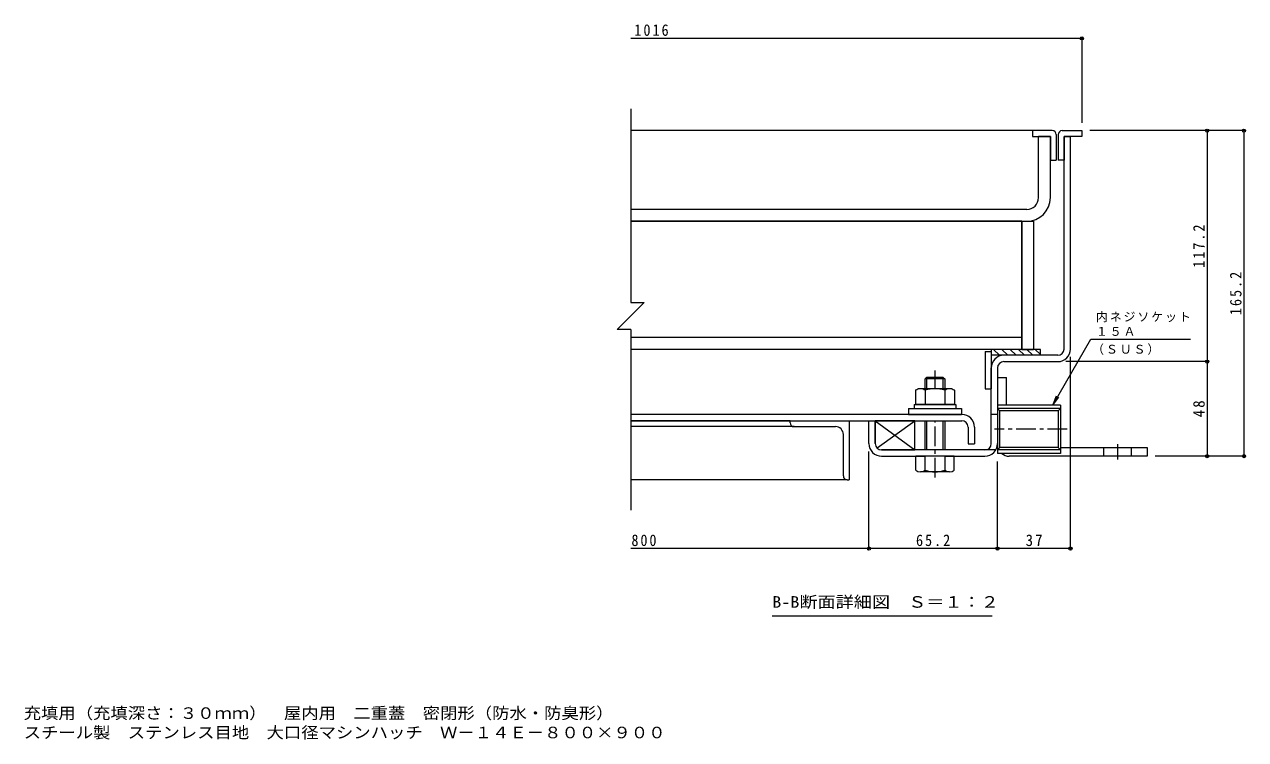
# Model space of a CAD drawing. Units: millimetres at full size. Extents: x -524 to 544, y -392 to 372.
# Drawn here: x -100 to 520, y -392 to -30 of the extents above; entities that cross this region are included whole.
import ezdxf
from ezdxf.enums import TextEntityAlignment as Align

# ---------------------------------------------------------------- set-up
doc = ezdxf.new("R2010")
doc.units = ezdxf.units.MM
doc.header["$LTSCALE"] = 2
doc.header["$PDMODE"] = 32
doc.header["$PDSIZE"] = 1.6
doc.linetypes.add('CHAIN1', pattern=[8, 5, -1, 1, -1])
for name, color, linetype, lineweight in [('D-1', 2, 'Continuous', 9), ('D-3', 4, 'Continuous', 9), ('D-5', 7, 'Continuous', 9), ('D-6', 6, 'Continuous', 9), ('D-7', 5, 'Continuous', 5), ('D-8', 5, 'Continuous', 5), ('D-9', 134, 'Continuous', 5), ('D-A', 3, 'Continuous', 9), ('D-B', 6, 'Continuous', 9), ('D-E', 3, 'Continuous', 9), ('D-F', 7, 'Continuous', 9), ('F-5_F-5ﾚｲﾔ', 7, 'Continuous', 9)]:
    doc.layers.add(name, color=color, linetype=linetype, lineweight=lineweight)
doc.styles.add('ＭＳ ゴシック', font='')
doc.styles.get('ＭＳ ゴシック').set_extended_font_data('MS Gothic')

msp = doc.modelspace()

# ---------------------------------------------------------------- linework, layer by layer
at = {"layer": 'D-1'}
for p, q in [((427.745, -194.241), (427.745, -86.441)), ((427.745, -86.441), (430.945, -86.441)), ((430.945, -194.241), (430.945, -86.441)), ((424.545, -197.441), (397.144, -197.441)), ((390.744, -242.242), (390.744, -203.841)), ((393.944, -203.841), (393.944, -242.242)), ((397.144, -200.641), (424.545, -200.641)), ((425.944, -222.665), (393.944, -222.665)), ((393.944, -222.665), (393.944, -247.265)), ((425.944, -222.665), (425.944, -247.265)), ((393.944, -227.442), (390.744, -227.442)), ((424.782, -225.65), (395.106, -225.65)), ((395.106, -244.281), (395.106, -225.65)), ((425.944, -224.488), (424.782, -225.65)), ((424.782, -225.65), (424.782, -244.281)), ((331.945, -242.242), (331.945, -230.642)), ((393.087, -245.442), (335.145, -245.442)), ((393.944, -245.443), (395.106, -244.281)), ((425.944, -245.443), (393.944, -245.443)), ((425.944, -247.265), (393.944, -247.265)), ((424.782, -244.281), (395.106, -244.281)), ((425.944, -245.443), (424.782, -244.281)), ((335.145, -248.642), (357.245, -248.642)), ((367.245, -248.642), (387.544, -248.642))]:
    msp.add_line(p, q, dxfattribs=at)
for points in [[(425.944, -224.488), (393.944, -224.488), (395.106, -225.65)], [(328.745, -242.242), (328.745, -230.642), (331.945, -230.642)]]:
    msp.add_lwpolyline(points, dxfattribs=at)
for centre, radius, start, end in [((397.144, -203.841), 6.4, 90, 180), ((424.545, -194.241), 3.2, 270, 0), ((424.545, -194.241), 6.4, 270, 0), ((397.144, -203.841), 3.2, 90, 180), ((335.145, -242.242), 6.4, 180, 270), ((335.145, -242.242), 3.2, 180, 270), ((387.544, -242.242), 6.4, 270, 0), ((387.544, -242.242), 3.2, 270, 0)]:
    msp.add_arc(centre, radius, start, end, dxfattribs=at)
at = {"layer": 'D-3'}
for p, q in [((411.745, -83.441), (207.893, -83.441)), ((411.745, -86.441), (420.745, -86.441)), ((420.745, -86.441), (420.745, -98.441)), ((423.745, -85.441), (423.745, -98.441)), ((424.745, -85.441), (424.745, -98.441)), ((426.745, -83.441), (436.745, -83.441)), ((436.745, -86.441), (427.745, -86.441)), ((427.745, -86.441), (427.745, -98.441)), ((436.745, -83.441), (436.745, -86.441)), ((420.745, -98.441), (423.745, -98.441)), ((427.745, -98.441), (424.745, -98.441))]:
    msp.add_line(p, q, dxfattribs=at)
msp.add_lwpolyline([(421.745, -83.441), (411.745, -83.441), (411.745, -86.441)], dxfattribs=at)
for centre, start, end in [((421.745, -85.441), 0, 90), ((426.745, -85.441), 90, 180)]:
    msp.add_arc(centre, 2, start, end, dxfattribs=at)
at = {"layer": 'D-5'}
for p, q in [((422.023, -222.665), (441.325, -189.233)), ((441.325, -189.233), (491.872, -189.233)), ((422.023, -222.665), (423.936, -218.046)), ((422.023, -222.665), (425.067, -218.698)), ((391.179, -329.78), (279.679, -329.78))]:
    msp.add_line(p, q, dxfattribs=at)
at = {"layer": 'D-6'}
for p, q in [((387.744, -195.441), (390.744, -195.441)), ((387.744, -195.441), (387.744, -214.441)), ((390.744, -194.441), (390.744, -214.441)), ((415.744, -197.441), (390.744, -197.441)), ((394.883, -197.441), (391.883, -194.441)), ((399.125, -197.441), (396.125, -194.441)), ((403.368, -197.441), (400.368, -194.441)), ((407.611, -197.441), (404.611, -194.441)), ((411.853, -197.441), (408.853, -194.441)), ((415.744, -197.089), (413.096, -194.441)), ((387.744, -214.441), (390.744, -214.441)), ((331.945, -230.642), (331.945, -242.242)), ((332.848, -244.471), (351.945, -230.642)), ((335.145, -245.442), (351.945, -245.442))]:
    msp.add_line(p, q, dxfattribs=at)
msp.add_lwpolyline([(415.744, -197.441), (415.744, -194.441), (390.744, -194.441)], dxfattribs=at)
msp.add_lwpolyline([(351.945, -245.442), (351.945, -230.642), (331.945, -230.642)], close=True, dxfattribs=at)
at = {"layer": 'D-7'}
for p, q in [((358.057, -208.642), (357.245, -209.454)), ((367.245, -209.454), (357.245, -209.454)), ((357.245, -214.142), (357.245, -209.454)), ((366.433, -208.642), (358.057, -208.642)), ((358.057, -214.142), (358.057, -208.642)), ((366.433, -208.642), (367.245, -209.454)), ((366.433, -214.142), (366.433, -208.642)), ((367.245, -209.454), (367.245, -214.142)), ((367.245, -209.454), (367.245, -214.142)), ((357.245, -245.442), (357.245, -230.642)), ((358.057, -245.442), (358.057, -230.642)), ((366.433, -245.442), (366.433, -230.642)), ((367.245, -230.642), (367.245, -245.442)), ((352.445, -255.747), (352.445, -248.642)), ((372.045, -248.642), (352.445, -248.642)), ((357.245, -255.747), (357.245, -248.642)), ((367.245, -248.642), (367.245, -255.747)), ((372.045, -255.747), (372.045, -248.642)), ((369.645, -256.642), (354.845, -256.642))]:
    msp.add_line(p, q, dxfattribs=at)
at = {"layer": 'D-7', "linetype": 'CHAIN1'}
for p, q in [((362.245, -214.142), (362.245, -205.109)), ((362.245, -259.52), (362.245, -230.642))]:
    msp.add_line(p, q, dxfattribs=at)
at = {"layer": 'D-7', "color": 2, "lineweight": 9}
for p, q in [((352.43, -215.201), (353.745, -214.442)), ((352.43, -215.201), (352.43, -222.442)), ((370.745, -214.442), (353.745, -214.442)), ((357.337, -215.201), (357.337, -222.442)), ((367.152, -215.201), (367.152, -222.442))]:
    msp.add_line(p, q, dxfattribs=at)
at = {"layer": 'D-7', "color": 6, "lineweight": 9}
for p, q in [((351.745, -222.442), (351.745, -224.442)), ((351.745, -224.442), (372.745, -224.442))]:
    msp.add_line(p, q, dxfattribs=at)
at = {"layer": 'D-7', "color": 134}
for p, q in [((348.745, -224.442), (348.745, -227.442)), ((348.745, -224.442), (375.745, -224.442)), ((348.745, -227.442), (375.745, -227.442)), ((375.745, -224.442), (375.745, -227.442))]:
    msp.add_line(p, q, dxfattribs=at)
at = {"layer": 'D-7', "color": 2, "lineweight": 9}
msp.add_lwpolyline([(370.745, -214.442), (372.06, -215.201), (372.06, -222.442), (352.43, -222.442)], dxfattribs=at)
at = {"layer": 'D-7', "color": 6, "lineweight": 9}
msp.add_lwpolyline([(351.745, -222.442), (372.745, -222.442), (372.745, -224.442)], dxfattribs=at)
at = {"layer": 'D-7', "color": 2, "lineweight": 9}
for centre, radius, start, end in [((355.326, -220.218), 5.793, 94.38438, 120), ((354.73, -219.282), 4.842, 57.42749, 88.18784), ((362.245, -230.683), 16.241, 72.41188, 107.5881), ((369.759, -219.282), 4.842, 91.81215, 122.57249), ((369.163, -220.218), 5.793, 59.99998, 85.6156)]:
    msp.add_arc(centre, radius, start, end, dxfattribs=at)
at = {"layer": 'D-7'}
for centre, radius, start, end in [((354.845, -252.976), 3.666, 229.1022, 310.89809), ((362.245, -242.226), 14.416, 249.70546, 290.29454), ((369.645, -252.976), 3.666, 229.10191, 310.8978)]:
    msp.add_arc(centre, radius, start, end, dxfattribs=at)
at = {"layer": 'D-8'}
for p, q in [((406.245, -129.441), (412.245, -129.441)), ((406.245, -129.441), (406.245, -194.441)), ((412.245, -129.441), (412.245, -194.441)), ((406.245, -194.441), (412.245, -194.441))]:
    msp.add_line(p, q, dxfattribs=at)
at = {"layer": 'D-9'}
for p, q in [((406.245, -129.441), (207.905, -129.441)), ((406.245, -194.441), (406.245, -129.441)), ((406.245, -188.441), (208.022, -188.441)), ((406.245, -194.441), (208.034, -194.441))]:
    msp.add_line(p, q, dxfattribs=at)
at = {"layer": 'D-A'}
for p, q in [((375.845, -227.442), (208.034, -227.442)), ((208.034, -230.642), (375.845, -230.642)), ((379.045, -233.842), (379.045, -242.442)), ((382.245, -233.842), (382.245, -242.442)), ((379.045, -242.442), (382.245, -242.442))]:
    msp.add_line(p, q, dxfattribs=at)
for radius in [6.4, 3.2]:
    msp.add_arc((375.845, -233.842), radius, 0, 90, dxfattribs=at)
at = {"layer": 'D-B'}
for p, q in [((288.745, -230.642), (208.034, -230.642)), ((290.745, -233.642), (208.034, -233.642)), ((288.745, -230.642), (318.745, -230.642)), ((288.745, -231.642), (288.745, -230.642)), ((290.745, -233.642), (311.745, -233.642)), ((318.745, -230.642), (318.745, -260.642)), ((315.745, -258.642), (315.745, -237.642)), ((317.745, -260.642), (208.034, -260.642)), ((317.745, -260.642), (318.745, -260.642))]:
    msp.add_line(p, q, dxfattribs=at)
for centre, radius, start, end in [((290.745, -231.642), 2, 180, 270), ((311.745, -237.642), 4, 0, 90), ((317.745, -258.642), 2, 180, 270)]:
    msp.add_arc(centre, radius, start, end, dxfattribs=at)
at = {"layer": 'D-E'}
for p, q in [((393.944, -208.641), (393.944, -242.242)), ((393.944, -208.641), (398.444, -208.641)), ((398.444, -222.665), (398.444, -208.641)), ((425.944, -244.142), (469.944, -244.142)), ((447.944, -248.642), (447.944, -244.142)), ((461.944, -248.642), (461.944, -244.142)), ((469.944, -244.142), (469.944, -248.642)), ((469.944, -248.642), (399.944, -248.642))]:
    msp.add_line(p, q, dxfattribs=at)
at = {"layer": 'D-E', "linetype": 'CHAIN1'}
msp.add_line((454.944, -250.389), (454.944, -242.499), dxfattribs=at)
at = {"layer": 'D-E'}
msp.add_arc((399.944, -242.642), 6, 230.3984, 270, dxfattribs=at)
at = {"layer": 'D-F'}
for p, q in [((436.745, -36.621), (207.893, -36.621)), ((436.745, -36.021), (436.745, -79.441)), ((207.893, -72.29), (207.893, -170.594)), ((519.58, -83.441), (440.745, -83.441)), ((500.312, -83.441), (500.312, -200.641)), ((518.98, -83.441), (518.98, -248.642)), ((214.774, -170.594), (201.011, -184.357)), ((207.893, -170.594), (214.774, -170.594)), ((207.893, -184.357), (201.011, -184.357)), ((207.893, -184.357), (207.893, -275.949)), ((500.912, -200.641), (428.545, -200.641)), ((430.945, -296.11), (430.945, -198.241)), ((500.312, -200.641), (500.312, -248.642)), ((328.745, -296.11), (328.745, -246.242)), ((393.944, -296.11), (393.944, -251.265)), ((519.58, -248.642), (473.944, -248.642)), ((328.745, -295.51), (208.034, -295.51)), ((393.944, -295.51), (328.745, -295.51)), ((430.945, -295.51), (393.944, -295.51))]:
    msp.add_line(p, q, dxfattribs=at)
at = {"layer": 'D-F', "color": 3}
for p, q in [((414.745, -117.441), (414.745, -86.441)), ((420.745, -86.441), (414.745, -86.441)), ((420.745, -117.441), (420.745, -86.441)), ((408.745, -123.441), (207.893, -123.441)), ((207.905, -129.441), (408.745, -129.441))]:
    msp.add_line(p, q, dxfattribs=at)
at = {"layer": 'D-F', "linetype": 'CHAIN1'}
msp.add_line((429.346, -234.965), (392.472, -234.965), dxfattribs=at)
at = {"layer": 'D-F', "color": 3}
for radius in [6, 12]:
    msp.add_arc((408.745, -117.441), radius, 270, 0, dxfattribs=at)
at = {"layer": 'D-F'}
for p in [(436.745, -36.621), (500.312, -83.441), (518.98, -83.441), (500.312, -200.641), (500.312, -248.642), (518.98, -248.642), (328.745, -295.51), (393.944, -295.51), (430.945, -295.51)]:
    msp.add_point(p, dxfattribs=at)

# ---------------------------------------------------------------- texts
at = {"layer": 'D-5', "color": 2, "style": 'ＭＳ ゴシック', "width": 1.15}
msp.add_text('B-B断面詳細図\u3000Ｓ＝１：２', height=5.865, dxfattribs=at).set_placement((279.679, -327.28), align=Align.BOTTOM_LEFT)
at = {"layer": 'D-5', "char_height": 4.399, "attachment_point": 7, "style": 'ＭＳ ゴシック'}
for s, insert in [('\\T1.17;内ネジソケット', (443.872, -180.665)), ('\\T1.17;１５Ａ', (443.872, -187.632)), ('\\T1.17;（ＳＵＳ）', (441.94, -197.203))]:
    msp.add_mtext(s, dxfattribs=dict(at, insert=insert))
at = {"layer": 'D-F', "color": 2, "char_height": 5.865, "attachment_point": 7, "style": 'ＭＳ ゴシック'}
for s, insert in [('\\T1.28;\\W0.9;1016', (209.744, -35.421)), ('\\T1.27;\\W0.9;800', (208.259, -294.31)), ('\\T1.28;\\W0.9;65.2', (352.594, -294.31)), ('\\T1.27;\\W0.95;37', (408.194, -294.31))]:
    msp.add_mtext(s, dxfattribs=dict(at, insert=insert))
at = {"layer": 'D-F', "color": 2, "char_height": 5.865, "attachment_point": 7, "rotation": 90, "style": 'ＭＳ ゴシック'}
for s, insert in [('\\T1.28;\\W0.9;117.2', (499.112, -153.041)), ('\\T1.28;\\W0.9;165.2', (517.78, -177.042)), ('\\T1.27;\\W0.95;48', (499.112, -228.892))]:
    msp.add_mtext(s, dxfattribs=dict(at, insert=insert))
at = {"layer": 'F-5_F-5ﾚｲﾔ', "color": 2, "style": 'ＭＳ ゴシック', "width": 1.1}
for s, p in [('充填用（充填深さ：３０ｍｍ）\u3000屋内用\u3000二重蓋\u3000密閉形（防水・防臭形）', (-100.021, -383.701)), ('スチール製\u3000ステンレス目地\u3000大口径マシンハッチ\u3000Ｗ－１４Ｅ－８００×９００', (-100.021, -393.542))]:
    msp.add_text(s, height=5.865, dxfattribs=at).set_placement(p, align=Align.BOTTOM_LEFT)

doc.saveas('drawing.dxf')
